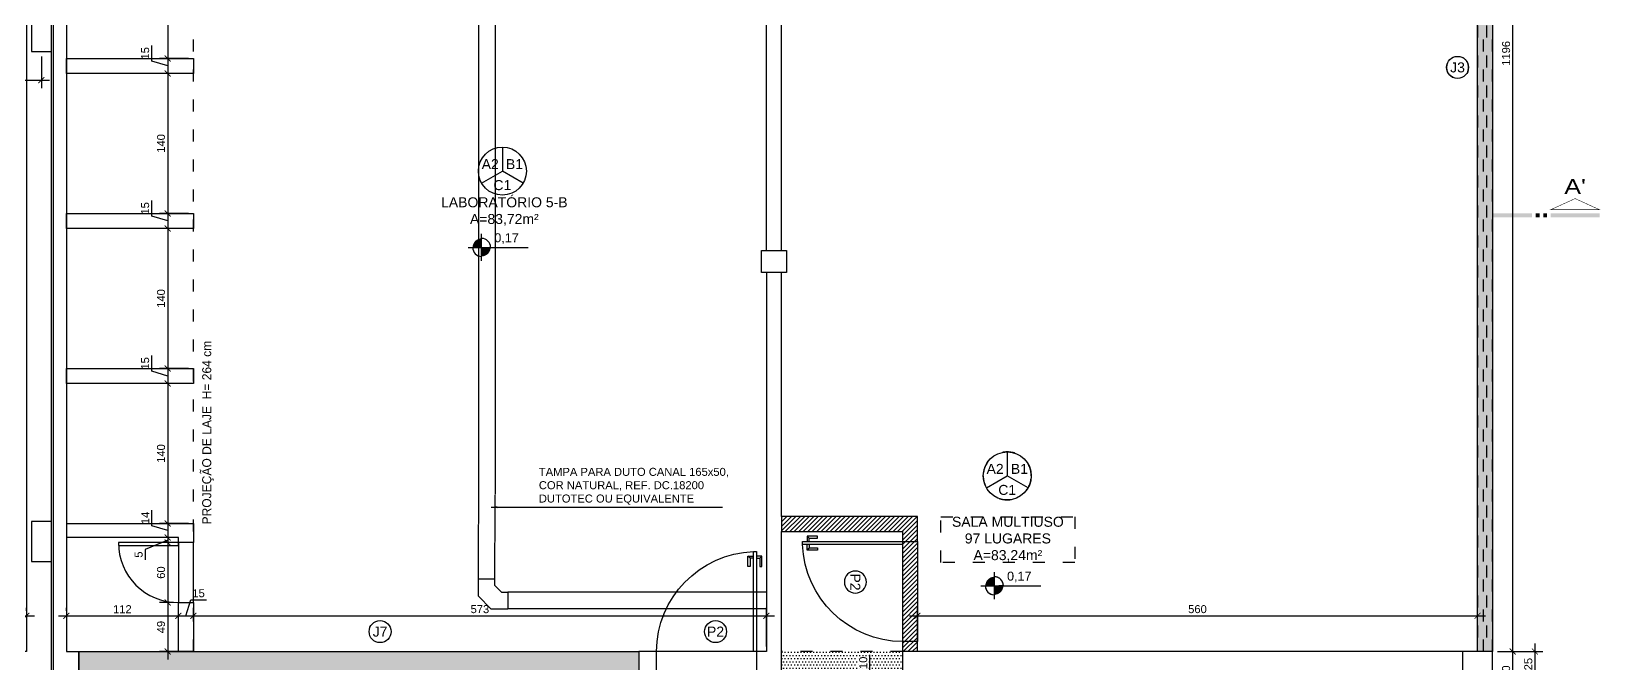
# Model space of a CAD drawing. Header units: millimetres. Extents: x 175 to 8625, y 306 to 3276.
# Drawn here: x 5127 to 6696, y 1464 to 2096 of the extents above; entities that cross this region are included whole.
import ezdxf
from ezdxf.enums import TextEntityAlignment as Align

# ---------------------------------------------------------------- set-up
doc = ezdxf.new("R2010")
doc.units = ezdxf.units.MM
doc.linetypes.add('ACAD_ISO03W100', pattern=[30, 12, -18])
doc.linetypes.add('Dashed', pattern=[0.75, 0.5, -0.25])
for name, color, linetype in [('construir', 10, 'Continuous'), ('COTA', 8, 'Continuous'), ('demolir', 40, 'ACAD_ISO03W100'), ('Esquadrias', 4, 'Continuous'), ('Estrutura', 49, 'Continuous'), ('LEGENDA', 7, 'Continuous'), ('PAREDE', 5, 'Continuous'), ('Projeções', 6, 'ACAD_ISO03W100'), ('SOLEIRA', 8, 'Continuous'), ('Texto', 7, 'Continuous'), ('VISTA 01', 8, 'Continuous')]:
    doc.layers.add(name, color=color, linetype=linetype)
doc.styles.add('ARIAL', font='Arial.ttf')
doc.dimstyles.new('COTA 50', dxfattribs={"dimscale": 0.5, "dimtxt": 16, "dimasz": 12, "dimexe": 16, "dimexo": 10, "dimgap": 5, "dimtad": 1, "dimrnd": 0.5, "dimtxsty": 'ARIAL', "dimblk": 'ARCHTICK', "dimcen": 2.5, "dimdle": 16, "dimclrd": 8, "dimclre": 8, "dimclrt": 7, "dimadec": 0, "dimazin": 0, "dimtfac": 1, "dimtmove": 1, "dimatfit": 3, "dimfxl": 1, "dimarcsym": 0})
pattern_1 = [(0, (-3820.442, -9443.8905), (1.5875, 3.175), [0, -3.175])]

# ---------------------------------------------------------------- blocks, each defined once
blk = doc.blocks.new('P100')
for p, q in [((100, 0), (0, 0)), ((0, 0), (0, -3)), ((100, -3), (100, 0)), ((0, -3), (100, -3)), ((95.4, 0), (93.4, 0))]:
    blk.add_line(p, q)
at = {"color": 8}
for p, q in [((85, 3.4), (85, 5.5)), ((85, 5.5), (95.4, 5.5)), ((93.4, 3.4), (85, 3.4)), ((93.4, 3.4), (95.4, 5.5)), ((93.4, 0), (93.4, 3.4)), ((95.4, 5.5), (95.4, 0)), ((93.4, -6.4), (85, -6.4)), ((85, -6.4), (85, -8.5)), ((85, -8.5), (95.4, -8.5)), ((93.4, -3), (93.4, -6.4)), ((93.4, -6.4), (95.4, -8.5)), ((95.4, -8.5), (95.4, -3))]:
    blk.add_line(p, q, dxfattribs=at)
blk.add_arc((-0.7, 0.7), 100.7, 270.3729, 357.8825, dxfattribs=at)
blk = doc.blocks.new('IND.ESQ.')
at = {"layer": 'Texto'}
blk.add_circle((0, 0), 5.5, dxfattribs=at)
at = {"layer": 'Texto', "style": 'ARIAL'}
blk.add_attdef('PP', text='', height=5, dxfattribs=at).set_placement((0, 0), align=Align.MIDDLE_CENTER)
blk = doc.blocks.new('A$C216C62CF')
at = {"color": 0, "const_width": 0.5}
blk.add_lwpolyline([(-116.3, 5.6), (-67.5, 5.6), (-91.9, 16.7)], close=True, dxfattribs=at)
at = {"color": 0, "linetype": 'ByBlock'}
for points in [[(-116.3, -1.9), (-116.3, 1.9), (-67.5, -1.9), (-67.5, 1.9)], [(-63.8, -1.9), (-63.8, 1.9), (-60, -1.9), (-60, 1.9)], [(-56.3, -1.9), (-56.3, 1.9), (-52.5, -1.9), (-52.5, 1.9)], [(-48.8, -1.9), (-48.8, 1.9), (0, -1.9), (0, 1.9)]]:
    blk.add_solid(points, dxfattribs=at)
at = {"color": 0, "style": 'ARIAL', "width": 1.2}
blk.add_attdef('A', text='', height=15, dxfattribs=at).set_placement((-91.9, 16.7), align=Align.BOTTOM_CENTER)
blk = doc.blocks.new('_ArchTick')
at = {"layer": 'Texto', "color": 0, "const_width": 0.15}
blk.add_lwpolyline([(-0.5, -0.5), (0.5, 0.5)], dxfattribs=at)
blk = doc.blocks.new('*D72')
at = {"layer": 'COTA', "color": 8, "lineweight": -2, "transparency": 16777216}
for p, q in [((6609.7, 1475.6), (6638.5, 1475.6)), ((6630.5, 1483.6), (6630.5, 1442.6)), ((6613.3, 1450.6), (6638.5, 1450.6))]:
    blk.add_line(p, q, dxfattribs=at)
at = {"layer": 'Defpoints', "color": 0, "lineweight": -3, "transparency": 16777216}
for p in [(6604.7, 1475.6), (6608.3, 1450.6), (6630.5, 1450.6)]:
    blk.add_point(p, dxfattribs=at)
at = {"layer": 'COTA', "color": 8, "lineweight": -2, "transparency": 16777216, "xscale": 6, "yscale": 6, "zscale": 6}
for p, rotation in [((6630.5, 1475.6), 90), ((6630.5, 1450.6), 270)]:
    blk.add_blockref('_ArchTick', p, dxfattribs=dict(at, rotation=rotation))
at = {"layer": 'COTA', "color": 7, "lineweight": -2, "transparency": 16777216, "insert": (6623.9, 1463.1), "char_height": 8, "attachment_point": 5, "rotation": 90, "style": 'ARIAL'}
blk.add_mtext('25', dxfattribs=at)
blk = doc.blocks.new('A$C1DFB60F3')
at = {"layer": 'Texto', "color": 0, "linetype": 'ByBlock'}
for p, q in [((0, -13.5), (0, 13.5)), ((-13.5, 0), (46.5, 0))]:
    blk.add_line(p, q, dxfattribs=at)
at = {"layer": 'Texto', "color": 0, "linetype": 'ByBlock', "const_width": 9}
for points in [[(-4.5, 0, -0.414214), (0, 4.5, -0.618034)], [(0, -4.5, 0.414214), (4.5, 0, 0.618034)]]:
    blk.add_lwpolyline(points, format="xyb", dxfattribs=at)
at = {"layer": 'Texto', "color": 0, "linetype": 'ByBlock'}
for start, end in [(0, 90), (180, 270)]:
    blk.add_arc((0, 0), 9, start, end, dxfattribs=at)
at = {"layer": 'Texto', "color": 0, "linetype": 'ByBlock', "style": 'ARIAL'}
blk.add_attdef('0,00', (12.7, 5.1), '', height=9, dxfattribs=at)
blk = doc.blocks.new('PIZZA')
at = {"layer": 'Texto'}
for points in [[(0, 12), (0, 0)], [(-10.39, -6), (0, 0)], [(10.39, -6), (0, 0)]]:
    blk.add_lwpolyline(points, dxfattribs=at)
blk.add_circle((0, 0), 12, dxfattribs=at)
at = {"layer": 'Texto', "style": 'ARIAL'}
for tag, p in [('A1', (-6.06, 3.5)), ('B1', (6.06, 3.5)), ('C1', (0, -7))]:
    blk.add_attdef(tag, text='', height=5, dxfattribs=at).set_placement(p, align=Align.MIDDLE_CENTER)
blk = doc.blocks.new('*D124')
at = {"layer": 'COTA', "color": 8, "lineweight": -2, "transparency": 16777216}
for p, q in [((5263.4, 2219.6), (5263.4, 2060.6)), ((5284.1, 2211.6), (5255.4, 2211.6)), ((5284.1, 2068.6), (5255.4, 2068.6))]:
    blk.add_line(p, q, dxfattribs=at)
at = {"layer": 'Defpoints', "color": 0, "lineweight": -3, "transparency": 16777216}
for p in [(5289.1, 2211.6), (5263.4, 2068.6), (5289.1, 2068.6)]:
    blk.add_point(p, dxfattribs=at)
at = {"layer": 'COTA', "color": 8, "lineweight": -2, "transparency": 16777216, "xscale": 6, "yscale": 6, "zscale": 6}
for p, rotation in [((5263.4, 2211.6), 90), ((5263.4, 2068.6), 270)]:
    blk.add_blockref('_ArchTick', p, dxfattribs=dict(at, rotation=rotation))
at = {"layer": 'COTA', "color": 7, "lineweight": -2, "transparency": 16777216, "insert": (5256.8, 2140.1), "char_height": 8, "attachment_point": 5, "rotation": 90, "style": 'ARIAL'}
blk.add_mtext('143', dxfattribs=at)
blk = doc.blocks.new('*D125')
at = {"layer": 'COTA', "color": 8, "lineweight": -2, "transparency": 16777216}
for p, q in [((5247.5, 2065.9), (5247.5, 2081.6)), ((5263.4, 2076.6), (5263.4, 2045.6)), ((5263.4, 2061.1), (5247.5, 2065.9)), ((5284.1, 2068.6), (5255.4, 2068.6)), ((5284.1, 2053.6), (5255.4, 2053.6))]:
    blk.add_line(p, q, dxfattribs=at)
at = {"layer": 'Defpoints', "color": 0, "lineweight": -3, "transparency": 16777216}
for p in [(5289.1, 2068.6), (5263.4, 2053.6), (5289.1, 2053.6)]:
    blk.add_point(p, dxfattribs=at)
at = {"layer": 'COTA', "color": 8, "lineweight": -2, "transparency": 16777216, "xscale": 6, "yscale": 6, "zscale": 6}
for p, rotation in [((5263.4, 2068.6), 90), ((5263.4, 2053.6), 270)]:
    blk.add_blockref('_ArchTick', p, dxfattribs=dict(at, rotation=rotation))
at = {"layer": 'COTA', "color": 7, "lineweight": -2, "transparency": 16777216, "insert": (5240.9, 2073.7), "char_height": 8, "attachment_point": 5, "rotation": 90, "style": 'ARIAL'}
blk.add_mtext('15', dxfattribs=at)
blk = doc.blocks.new('*D126')
at = {"layer": 'COTA', "color": 8, "lineweight": -2, "transparency": 16777216}
for p, q in [((5263.4, 2061.6), (5263.4, 1905.6)), ((5284.1, 2053.6), (5255.4, 2053.6)), ((5284.1, 1913.6), (5255.4, 1913.6))]:
    blk.add_line(p, q, dxfattribs=at)
at = {"layer": 'Defpoints', "color": 0, "lineweight": -3, "transparency": 16777216}
for p in [(5289.1, 2053.6), (5263.4, 1913.6), (5289.1, 1913.6)]:
    blk.add_point(p, dxfattribs=at)
at = {"layer": 'COTA', "color": 8, "lineweight": -2, "transparency": 16777216, "xscale": 6, "yscale": 6, "zscale": 6}
for p, rotation in [((5263.4, 2053.6), 90), ((5263.4, 1913.6), 270)]:
    blk.add_blockref('_ArchTick', p, dxfattribs=dict(at, rotation=rotation))
at = {"layer": 'COTA', "color": 7, "lineweight": -2, "transparency": 16777216, "insert": (5256.8, 1983.6), "char_height": 8, "attachment_point": 5, "rotation": 90, "style": 'ARIAL'}
blk.add_mtext('140', dxfattribs=at)
blk = doc.blocks.new('*D127')
at = {"layer": 'COTA', "color": 8, "lineweight": -2, "transparency": 16777216}
for p, q in [((5247.5, 1910.9), (5247.5, 1926.6)), ((5263.4, 1921.6), (5263.4, 1890.6)), ((5263.4, 1906.1), (5247.5, 1910.9)), ((5284.1, 1913.6), (5255.4, 1913.6)), ((5284.1, 1898.6), (5255.4, 1898.6))]:
    blk.add_line(p, q, dxfattribs=at)
at = {"layer": 'Defpoints', "color": 0, "lineweight": -3, "transparency": 16777216}
for p in [(5263.4, 1898.6), (5289.1, 1913.6), (5289.1, 1898.6)]:
    blk.add_point(p, dxfattribs=at)
at = {"layer": 'COTA', "color": 8, "lineweight": -2, "transparency": 16777216, "xscale": 6, "yscale": 6, "zscale": 6}
for p, rotation in [((5263.4, 1913.6), 90), ((5263.4, 1898.6), 270)]:
    blk.add_blockref('_ArchTick', p, dxfattribs=dict(at, rotation=rotation))
at = {"layer": 'COTA', "color": 7, "lineweight": -2, "transparency": 16777216, "insert": (5240.9, 1918.7), "char_height": 8, "attachment_point": 5, "rotation": 90, "style": 'ARIAL'}
blk.add_mtext('15', dxfattribs=at)
blk = doc.blocks.new('*D128')
at = {"layer": 'COTA', "color": 8, "lineweight": -2, "transparency": 16777216}
for p, q in [((5284.1, 1898.6), (5255.4, 1898.6)), ((5263.4, 1906.6), (5263.4, 1750.6)), ((5284.1, 1758.6), (5255.4, 1758.6))]:
    blk.add_line(p, q, dxfattribs=at)
at = {"layer": 'Defpoints', "color": 0, "lineweight": -3, "transparency": 16777216}
for p in [(5289.1, 1898.6), (5263.4, 1758.6), (5289.1, 1758.6)]:
    blk.add_point(p, dxfattribs=at)
at = {"layer": 'COTA', "color": 8, "lineweight": -2, "transparency": 16777216, "xscale": 6, "yscale": 6, "zscale": 6}
for p, rotation in [((5263.4, 1898.6), 90), ((5263.4, 1758.6), 270)]:
    blk.add_blockref('_ArchTick', p, dxfattribs=dict(at, rotation=rotation))
at = {"layer": 'COTA', "color": 7, "lineweight": -2, "transparency": 16777216, "insert": (5256.8, 1828.6), "char_height": 8, "attachment_point": 5, "rotation": 90, "style": 'ARIAL'}
blk.add_mtext('140', dxfattribs=at)
blk = doc.blocks.new('*D129')
at = {"layer": 'COTA', "color": 8, "lineweight": -2, "transparency": 16777216}
for p, q in [((5247.5, 1755.9), (5247.5, 1771.6)), ((5284.1, 1758.6), (5255.4, 1758.6)), ((5263.4, 1766.6), (5263.4, 1735.6)), ((5263.4, 1751.1), (5247.5, 1755.9)), ((5284.1, 1743.6), (5255.4, 1743.6))]:
    blk.add_line(p, q, dxfattribs=at)
at = {"layer": 'Defpoints', "color": 0, "lineweight": -3, "transparency": 16777216}
for p in [(5289.1, 1758.6), (5263.4, 1743.6), (5289.1, 1743.6)]:
    blk.add_point(p, dxfattribs=at)
at = {"layer": 'COTA', "color": 8, "lineweight": -2, "transparency": 16777216, "xscale": 6, "yscale": 6, "zscale": 6}
for p, rotation in [((5263.4, 1758.6), 90), ((5263.4, 1743.6), 270)]:
    blk.add_blockref('_ArchTick', p, dxfattribs=dict(at, rotation=rotation))
at = {"layer": 'COTA', "color": 7, "lineweight": -2, "transparency": 16777216, "insert": (5240.9, 1763.7), "char_height": 8, "attachment_point": 5, "rotation": 90, "style": 'ARIAL'}
blk.add_mtext('15', dxfattribs=at)
blk = doc.blocks.new('*D130')
at = {"layer": 'COTA', "color": 8, "lineweight": -2, "transparency": 16777216}
for p, q in [((5284.1, 1743.6), (5255.4, 1743.6)), ((5263.4, 1751.6), (5263.4, 1595.6)), ((5284.1, 1603.6), (5255.4, 1603.6))]:
    blk.add_line(p, q, dxfattribs=at)
at = {"layer": 'Defpoints', "color": 0, "lineweight": -3, "transparency": 16777216}
for p in [(5289.1, 1743.6), (5263.4, 1603.6), (5289.1, 1603.6)]:
    blk.add_point(p, dxfattribs=at)
at = {"layer": 'COTA', "color": 8, "lineweight": -2, "transparency": 16777216, "xscale": 6, "yscale": 6, "zscale": 6}
for p, rotation in [((5263.4, 1743.6), 90), ((5263.4, 1603.6), 270)]:
    blk.add_blockref('_ArchTick', p, dxfattribs=dict(at, rotation=rotation))
at = {"layer": 'COTA', "color": 7, "lineweight": -2, "transparency": 16777216, "insert": (5256.8, 1673.6), "char_height": 8, "attachment_point": 5, "rotation": 90, "style": 'ARIAL'}
blk.add_mtext('140', dxfattribs=at)
blk = doc.blocks.new('*D131')
at = {"layer": 'COTA', "color": 8, "lineweight": -2, "transparency": 16777216}
for p, q in [((5247.6, 1601.3), (5247.6, 1617)), ((5263.4, 1596.6), (5247.6, 1601.3)), ((5284.1, 1603.6), (5255.4, 1603.6)), ((5263.4, 1611.6), (5263.4, 1581.6)), ((5269.1, 1589.6), (5255.4, 1589.6))]:
    blk.add_line(p, q, dxfattribs=at)
at = {"layer": 'Defpoints', "color": 0, "lineweight": -3, "transparency": 16777216}
for p in [(5289.1, 1603.6), (5263.4, 1589.6), (5274.1, 1589.6)]:
    blk.add_point(p, dxfattribs=at)
at = {"layer": 'COTA', "color": 8, "lineweight": -2, "transparency": 16777216, "xscale": 6, "yscale": 6, "zscale": 6}
for p, rotation in [((5263.4, 1603.6), 90), ((5263.4, 1589.6), 270)]:
    blk.add_blockref('_ArchTick', p, dxfattribs=dict(at, rotation=rotation))
at = {"layer": 'COTA', "color": 7, "lineweight": -2, "transparency": 16777216, "insert": (5241.1, 1609.2), "char_height": 8, "attachment_point": 5, "rotation": 90, "style": 'ARIAL'}
blk.add_mtext('14', dxfattribs=at)
blk = doc.blocks.new('*D132')
at = {"layer": 'COTA', "color": 8, "lineweight": -2, "transparency": 16777216}
for p, q in [((5263.4, 1592.6), (5263.4, 1516.6)), ((5269.1, 1584.6), (5255.4, 1584.6)), ((5269.1, 1524.6), (5255.4, 1524.6))]:
    blk.add_line(p, q, dxfattribs=at)
at = {"layer": 'Defpoints', "color": 0, "lineweight": -3, "transparency": 16777216}
for p in [(5274.1, 1584.6), (5263.4, 1524.6), (5274.1, 1524.6)]:
    blk.add_point(p, dxfattribs=at)
at = {"layer": 'COTA', "color": 8, "lineweight": -2, "transparency": 16777216, "xscale": 6, "yscale": 6, "zscale": 6}
for p, rotation in [((5263.4, 1584.6), 90), ((5263.4, 1524.6), 270)]:
    blk.add_blockref('_ArchTick', p, dxfattribs=dict(at, rotation=rotation))
at = {"layer": 'COTA', "color": 7, "lineweight": -2, "transparency": 16777216, "insert": (5256.8, 1554.6), "char_height": 8, "attachment_point": 5, "rotation": 90, "style": 'ARIAL'}
blk.add_mtext('60', dxfattribs=at)
blk = doc.blocks.new('*D133')
at = {"layer": 'COTA', "color": 8, "lineweight": -2, "transparency": 16777216}
for p, q in [((5269.1, 1524.6), (5255.4, 1524.6)), ((5263.4, 1532.6), (5263.4, 1467.6)), ((5284.1, 1475.6), (5255.4, 1475.6))]:
    blk.add_line(p, q, dxfattribs=at)
at = {"layer": 'Defpoints', "color": 0, "lineweight": -3, "transparency": 16777216}
for p in [(5274.1, 1524.6), (5263.4, 1475.6), (5289.1, 1475.6)]:
    blk.add_point(p, dxfattribs=at)
at = {"layer": 'COTA', "color": 8, "lineweight": -2, "transparency": 16777216, "xscale": 6, "yscale": 6, "zscale": 6}
for p, rotation in [((5263.4, 1524.6), 90), ((5263.4, 1475.6), 270)]:
    blk.add_blockref('_ArchTick', p, dxfattribs=dict(at, rotation=rotation))
at = {"layer": 'COTA', "color": 7, "lineweight": -2, "transparency": 16777216, "insert": (5256.8, 1500.1), "char_height": 8, "attachment_point": 5, "rotation": 90, "style": 'ARIAL'}
blk.add_mtext('49', dxfattribs=at)
blk = doc.blocks.new('*D134')
at = {"layer": 'COTA', "color": 8, "lineweight": -2, "transparency": 16777216}
for p, q in [((5263.4, 1587.1), (5241, 1577.7)), ((5269.1, 1589.6), (5255.4, 1589.6)), ((5263.4, 1597.6), (5263.4, 1576.6)), ((5241, 1577.7), (5241, 1567.4)), ((5264.1, 1584.6), (5255.4, 1584.6))]:
    blk.add_line(p, q, dxfattribs=at)
at = {"layer": 'Defpoints', "color": 0, "lineweight": -3, "transparency": 16777216}
for p in [(5274.1, 1589.6), (5263.4, 1584.6), (5269.1, 1584.6)]:
    blk.add_point(p, dxfattribs=at)
at = {"layer": 'COTA', "color": 8, "lineweight": -2, "transparency": 16777216, "xscale": 6, "yscale": 6, "zscale": 6}
for p, rotation in [((5263.4, 1589.6), 90), ((5263.4, 1584.6), 270)]:
    blk.add_blockref('_ArchTick', p, dxfattribs=dict(at, rotation=rotation))
at = {"layer": 'COTA', "color": 7, "lineweight": -2, "transparency": 16777216, "insert": (5234.4, 1572.6), "char_height": 8, "attachment_point": 5, "rotation": 90, "style": 'ARIAL'}
blk.add_mtext('5', dxfattribs=at)
blk = doc.blocks.new('*D170')
at = {"layer": 'COTA', "color": 8, "lineweight": -2, "transparency": 16777216}
for p, q in [((4774.1, 1511.4), (5130.1, 1511.4)), ((4782.1, 1516.4), (4782.1, 1519.4)), ((5122.1, 1516.4), (5122.1, 1519.4))]:
    blk.add_line(p, q, dxfattribs=at)
at = {"layer": 'Defpoints', "color": 0, "lineweight": -3, "transparency": 16777216}
for p in [(4782.1, 1511.4), (5122.1, 1511.4), (5122.1, 1511.4)]:
    blk.add_point(p, dxfattribs=at)
at = {"layer": 'COTA', "color": 8, "lineweight": -2, "transparency": 16777216, "xscale": 6, "yscale": 6, "zscale": 6, "rotation": 180}
blk.add_blockref('_ArchTick', (4782.1, 1511.4), dxfattribs=at)
at = {"layer": 'COTA', "color": 8, "lineweight": -2, "transparency": 16777216, "xscale": 6, "yscale": 6, "zscale": 6}
blk.add_blockref('_ArchTick', (5122.1, 1511.4), dxfattribs=at)
at = {"layer": 'COTA', "color": 7, "lineweight": -2, "transparency": 16777216, "insert": (4952.1, 1518), "char_height": 8, "attachment_point": 5, "style": 'ARIAL'}
blk.add_mtext('340', dxfattribs=at)
blk = doc.blocks.new('*D171')
at = {"layer": 'COTA', "color": 8, "lineweight": -2, "transparency": 16777216}
for p, q in [((5154.1, 1511.4), (5282.1, 1511.4)), ((5162.1, 1516.4), (5162.1, 1519.4)), ((5274.1, 1516.4), (5274.1, 1519.4))]:
    blk.add_line(p, q, dxfattribs=at)
at = {"layer": 'Defpoints', "color": 0, "lineweight": -3, "transparency": 16777216}
for p in [(5162.1, 1511.4), (5274.1, 1511.4), (5274.1, 1511.4)]:
    blk.add_point(p, dxfattribs=at)
at = {"layer": 'COTA', "color": 8, "lineweight": -2, "transparency": 16777216, "xscale": 6, "yscale": 6, "zscale": 6, "rotation": 180}
blk.add_blockref('_ArchTick', (5162.1, 1511.4), dxfattribs=at)
at = {"layer": 'COTA', "color": 8, "lineweight": -2, "transparency": 16777216, "xscale": 6, "yscale": 6, "zscale": 6}
blk.add_blockref('_ArchTick', (5274.1, 1511.4), dxfattribs=at)
at = {"layer": 'COTA', "color": 7, "lineweight": -2, "transparency": 16777216, "insert": (5218.1, 1518), "char_height": 8, "attachment_point": 5, "style": 'ARIAL'}
blk.add_mtext('112', dxfattribs=at)
blk = doc.blocks.new('*D172')
at = {"layer": 'COTA', "color": 8, "lineweight": -2, "transparency": 16777216}
for p, q in [((5281.6, 1511.4), (5286.4, 1527.3)), ((5286.4, 1527.3), (5302.2, 1527.3)), ((5266.1, 1511.4), (5297.1, 1511.4)), ((5274.1, 1516.4), (5274.1, 1519.4)), ((5289.1, 1516.4), (5289.1, 1519.4))]:
    blk.add_line(p, q, dxfattribs=at)
at = {"layer": 'Defpoints', "color": 0, "lineweight": -3, "transparency": 16777216}
for p in [(5274.1, 1511.4), (5289.1, 1511.4), (5289.1, 1511.4)]:
    blk.add_point(p, dxfattribs=at)
at = {"layer": 'COTA', "color": 8, "lineweight": -2, "transparency": 16777216, "xscale": 6, "yscale": 6, "zscale": 6, "rotation": 180}
blk.add_blockref('_ArchTick', (5274.1, 1511.4), dxfattribs=at)
at = {"layer": 'COTA', "color": 8, "lineweight": -2, "transparency": 16777216, "xscale": 6, "yscale": 6, "zscale": 6}
blk.add_blockref('_ArchTick', (5289.1, 1511.4), dxfattribs=at)
at = {"layer": 'COTA', "color": 7, "lineweight": -2, "transparency": 16777216, "insert": (5294.3, 1533.9), "char_height": 8, "attachment_point": 5, "style": 'ARIAL'}
blk.add_mtext('15', dxfattribs=at)
blk = doc.blocks.new('*D173')
at = {"layer": 'COTA', "color": 8, "lineweight": -2, "transparency": 16777216}
for p, q in [((5281.1, 1511.4), (5870.1, 1511.4)), ((5289.1, 1516.4), (5289.1, 1519.4)), ((5862.1, 1480.6), (5862.1, 1519.4))]:
    blk.add_line(p, q, dxfattribs=at)
at = {"layer": 'Defpoints', "color": 0, "lineweight": -3, "transparency": 16777216}
for p in [(5289.1, 1511.4), (5862.1, 1511.4), (5862.1, 1475.6)]:
    blk.add_point(p, dxfattribs=at)
at = {"layer": 'COTA', "color": 8, "lineweight": -2, "transparency": 16777216, "xscale": 6, "yscale": 6, "zscale": 6, "rotation": 180}
blk.add_blockref('_ArchTick', (5289.1, 1511.4), dxfattribs=at)
at = {"layer": 'COTA', "color": 8, "lineweight": -2, "transparency": 16777216, "xscale": 6, "yscale": 6, "zscale": 6}
blk.add_blockref('_ArchTick', (5862.1, 1511.4), dxfattribs=at)
at = {"layer": 'COTA', "color": 7, "lineweight": -2, "transparency": 16777216, "insert": (5575.6, 1518), "char_height": 8, "attachment_point": 5, "style": 'ARIAL'}
blk.add_mtext('573', dxfattribs=at)
blk = doc.blocks.new('*D174')
at = {"layer": 'COTA', "color": 8, "lineweight": -2, "transparency": 16777216}
for p, q in [((6005.1, 1511.4), (6581.1, 1511.4)), ((6013.1, 1480.6), (6013.1, 1519.4)), ((6573.1, 1480.6), (6573.1, 1519.4))]:
    blk.add_line(p, q, dxfattribs=at)
at = {"layer": 'Defpoints', "color": 0, "lineweight": -3, "transparency": 16777216}
for p in [(6573.1, 1511.4), (6013.1, 1475.6), (6573.1, 1475.6)]:
    blk.add_point(p, dxfattribs=at)
at = {"layer": 'COTA', "color": 8, "lineweight": -2, "transparency": 16777216, "xscale": 6, "yscale": 6, "zscale": 6, "rotation": 180}
blk.add_blockref('_ArchTick', (6013.1, 1511.4), dxfattribs=at)
at = {"layer": 'COTA', "color": 8, "lineweight": -2, "transparency": 16777216, "xscale": 6, "yscale": 6, "zscale": 6}
blk.add_blockref('_ArchTick', (6573.1, 1511.4), dxfattribs=at)
at = {"layer": 'COTA', "color": 7, "lineweight": -2, "transparency": 16777216, "insert": (6293.1, 1518), "char_height": 8, "attachment_point": 5, "style": 'ARIAL'}
blk.add_mtext('560', dxfattribs=at)
blk = doc.blocks.new('*D221')
at = {"layer": 'COTA', "color": 8, "lineweight": -2, "transparency": 16777216}
for p, q in [((5965.4, 1450.6), (5965.4, 1472.3)), ((5993.1, 1450.6), (5957.4, 1450.6)), ((5965.4, 1432.6), (5965.4, 1458.6)), ((5982.1, 1440.6), (5957.4, 1440.6))]:
    blk.add_line(p, q, dxfattribs=at)
at = {"layer": 'Defpoints', "color": 0, "lineweight": -3, "transparency": 16777216}
for p in [(5965.4, 1450.6), (5998.1, 1450.6), (5987.1, 1440.6)]:
    blk.add_point(p, dxfattribs=at)
at = {"layer": 'COTA', "color": 8, "lineweight": -2, "transparency": 16777216, "xscale": 6, "yscale": 6, "zscale": 6}
for p, rotation in [((5965.4, 1450.6), 90), ((5965.4, 1440.6), 270)]:
    blk.add_blockref('_ArchTick', p, dxfattribs=dict(at, rotation=rotation))
at = {"layer": 'COTA', "color": 7, "lineweight": -2, "transparency": 16777216, "insert": (5958.9, 1464.4), "char_height": 8, "attachment_point": 5, "rotation": 90, "style": 'ARIAL'}
blk.add_mtext('10', dxfattribs=at)
blk = doc.blocks.new('*D246')
at = {"layer": 'COTA', "color": 8, "lineweight": -2, "transparency": 16777216}
for p, q in [((6593.1, 1475.6), (6616.3, 1475.6)), ((6608.3, 1427.6), (6608.3, 1483.6)), ((6593.1, 1435.6), (6616.3, 1435.6))]:
    blk.add_line(p, q, dxfattribs=at)
at = {"layer": 'Defpoints', "color": 0, "lineweight": -3, "transparency": 16777216}
for p in [(6588.1, 1475.6), (6608.3, 1475.6), (6588.1, 1435.6)]:
    blk.add_point(p, dxfattribs=at)
at = {"layer": 'COTA', "color": 8, "lineweight": -2, "transparency": 16777216, "xscale": 6, "yscale": 6, "zscale": 6}
for p, rotation in [((6608.3, 1475.6), 90), ((6608.3, 1435.6), 270)]:
    blk.add_blockref('_ArchTick', p, dxfattribs=dict(at, rotation=rotation))
at = {"layer": 'COTA', "color": 7, "lineweight": -2, "transparency": 16777216, "insert": (6601.7, 1455.6), "char_height": 8, "attachment_point": 5, "rotation": 90, "style": 'ARIAL'}
blk.add_mtext('40', dxfattribs=at)
blk = doc.blocks.new('*D247')
at = {"layer": 'COTA', "color": 8, "lineweight": -2, "transparency": 16777216}
for p, q in [((6593.1, 2671.6), (6616.3, 2671.6)), ((6608.3, 1467.6), (6608.3, 2679.6)), ((6593.1, 1475.6), (6616.3, 1475.6))]:
    blk.add_line(p, q, dxfattribs=at)
at = {"layer": 'Defpoints', "color": 0, "lineweight": -3, "transparency": 16777216}
for p in [(6588.1, 2671.6), (6608.3, 2671.6), (6588.1, 1475.6)]:
    blk.add_point(p, dxfattribs=at)
at = {"layer": 'COTA', "color": 8, "lineweight": -2, "transparency": 16777216, "xscale": 6, "yscale": 6, "zscale": 6}
for p, rotation in [((6608.3, 2671.6), 90), ((6608.3, 1475.6), 270)]:
    blk.add_blockref('_ArchTick', p, dxfattribs=dict(at, rotation=rotation))
at = {"layer": 'COTA', "color": 7, "lineweight": -2, "transparency": 16777216, "insert": (6601.7, 2073.6), "char_height": 8, "attachment_point": 5, "rotation": 90, "style": 'ARIAL'}
blk.add_mtext('1196', dxfattribs=at)
blk = doc.blocks.new('*D275')
at = {"layer": 'COTA', "color": 8, "lineweight": -2, "transparency": 16777216}
for p, q in [((4614.6, 2070.6), (4614.6, 2038.8)), ((5137.1, 2070.6), (5137.1, 2038.8)), ((4606.6, 2046.8), (5145.1, 2046.8))]:
    blk.add_line(p, q, dxfattribs=at)
at = {"layer": 'Defpoints', "color": 0, "lineweight": -3, "transparency": 16777216}
for p in [(4614.6, 2075.6), (5137.1, 2075.6), (5137.1, 2046.8)]:
    blk.add_point(p, dxfattribs=at)
at = {"layer": 'COTA', "color": 8, "lineweight": -2, "transparency": 16777216, "xscale": 6, "yscale": 6, "zscale": 6, "rotation": 180}
blk.add_blockref('_ArchTick', (4614.6, 2046.8), dxfattribs=at)
at = {"layer": 'COTA', "color": 8, "lineweight": -2, "transparency": 16777216, "xscale": 6, "yscale": 6, "zscale": 6}
blk.add_blockref('_ArchTick', (5137.1, 2046.8), dxfattribs=at)
at = {"layer": 'COTA', "color": 7, "lineweight": -2, "transparency": 16777216, "insert": (4875.9, 2054.1), "char_height": 8, "attachment_point": 5, "style": 'ARIAL'}
blk.add_mtext('522,5', dxfattribs=at)

msp = doc.modelspace()

# ---------------------------------------------------------------- hatches: boundary and pattern name
at = {"layer": 'construir'}
h = msp.add_hatch(dxfattribs=at)
h.set_pattern_fill('ANSI31', color=256, style=0)
h.set_pattern_definition([(45, (-3820.442, -9443.8905), (-2.245064, 2.245064), [])])
h.paths.add_polyline_path([(5887.133, 1610.603), (5877.133, 1610.603), (5877.133, 1595.603), (5887.133, 1595.603)])
h.paths.add_polyline_path([(5987.133, 1610.603), (5887.133, 1610.603), (5887.133, 1595.603), (5890.133, 1595.603), (5987.133, 1595.603)])
h.paths.add_polyline_path([(6013.133, 1610.603), (5987.133, 1610.603), (5987.133, 1595.603), (5998.133, 1595.603), (5998.133, 1475.603), (6013.133, 1475.603)])
at = {"layer": 'demolir'}
h = msp.add_hatch(dxfattribs=at)
h.set_pattern_fill('DOTS', color=256, scale=2, style=0)
h.set_pattern_definition([(0, (6573.1333, -4517.4396), (1.5875, 3.175), [0, -3.175])])
h.paths.add_polyline_path([(6588.133, 1475.603), (6573.133, 1475.603), (6573.133, 2671.603), (6588.133, 2671.603)])
at = {"layer": 'demolir', "linetype": 'ACAD_ISO03W100'}
h = msp.add_hatch(dxfattribs=at)
h.set_pattern_fill('DOTS', color=256, scale=2, style=0)
h.set_pattern_definition(pattern_1)
h.paths.add_polyline_path([(5734.633, 1450.603), (5174.633, 1450.603), (5174.633, 1475.603), (5734.633, 1475.603)])
h = msp.add_hatch(dxfattribs=at)
h.set_pattern_fill('DOTS', color=256, scale=2, style=0)
h.set_pattern_definition(pattern_1)
h.paths.add_polyline_path([(5998.133, 1475.603), (5877.133, 1475.603), (5877.133, 1450.603), (5998.133, 1450.603)])

# ---------------------------------------------------------------- linework, layer by layer
at = {"layer": 'construir'}
for points in [[(5877.133, 1610.603), (5877.133, 1595.603)], [(6013.133, 1475.603), (5998.133, 1475.603)]]:
    msp.add_lwpolyline(points, dxfattribs=at)
at = {"layer": 'demolir'}
for points in [[(6573.133, 2671.603), (6573.133, 1475.603)], [(6588.133, 1475.603), (6588.133, 2671.603)], [(5174.633, 1475.603), (5734.633, 1475.603)], [(5998.133, 1475.603), (5877.133, 1475.603)]]:
    msp.add_lwpolyline(points, dxfattribs=at)
for points in [[(6564.133, 2059.612, -1), (6542.133, 2059.612, -1)], [(6564.133, 2059.612, -1), (6542.133, 2059.612, -1)], [(6564.133, 2059.612, -1), (6542.133, 2059.612, -1)], [(6126.867, 1651.247, -1), (6078.867, 1651.247, -1)], [(6126.867, 1651.247, -1), (6078.867, 1651.247, -1)], [(6126.867, 1651.247, -1), (6078.867, 1651.247, -1)], [(6089.99, 1550.434, -0.41421356), (6098.99, 1541.434), (6094.49, 1541.434, -0.41421356), (6089.99, 1536.934), (6089.99, 1532.434, -0.41421356), (6080.99, 1541.434), (6085.49, 1541.434, -0.41421356), (6089.99, 1545.934)], [(6089.99, 1550.434, -0.41421356), (6098.99, 1541.434), (6094.49, 1541.434, -0.41421356), (6089.99, 1536.934), (6089.99, 1532.434, -0.41421356), (6080.99, 1541.434), (6085.49, 1541.434, -0.41421356), (6089.99, 1545.934)], [(6089.99, 1550.434, -0.41421356), (6098.99, 1541.434), (6094.49, 1541.434, -0.41421356), (6089.99, 1536.934), (6089.99, 1532.434, -0.41421356), (6080.99, 1541.434), (6085.49, 1541.434, -0.41421356), (6089.99, 1545.934)]]:
    msp.add_lwpolyline(points, format="xyb", close=True, dxfattribs=at)
msp.add_lwpolyline([(6170.546, 1610.386), (6170.546, 1564.686), (6036.48, 1564.686), (6036.48, 1610.386)], close=True, dxfattribs=at)
msp.add_lwpolyline([(6170.546, 1610.386), (6170.546, 1564.686), (6036.48, 1564.686), (6036.48, 1610.386)], close=True, dxfattribs=at)
msp.add_lwpolyline([(6170.546, 1610.386), (6170.546, 1564.686), (6036.48, 1564.686), (6036.48, 1610.386)], close=True, dxfattribs=at)
at = {"layer": 'Esquadrias', "color": 8}
msp.add_lwpolyline([(6573.133, 1475.603), (6573.133, 2671.603), (6588.133, 2671.603), (6588.133, 1475.603)], close=True, dxfattribs=at)
at = {"layer": 'Esquadrias', "linetype": 'ACAD_ISO03W100'}
msp.add_lwpolyline([(6579.133, 1475.603), (6579.133, 2671.603), (6582.133, 2671.603), (6582.133, 1475.603)], close=True, dxfattribs=at)
at = {"layer": 'Esquadrias'}
for points in [[(5274.133, 1581.603), (5274.133, 1584.603), (5214.133, 1584.603), (5214.133, 1581.603)], [(5734.633, 1450.603), (5174.633, 1450.603), (5174.633, 1475.603), (5734.633, 1475.603)]]:
    msp.add_lwpolyline(points, close=True, dxfattribs=at)
at = {"layer": 'Esquadrias', "color": 8}
msp.add_arc((5274.133, 1584.603), 60, 180, 270, dxfattribs=at)
at = {"layer": 'Estrutura', "linetype": 'Continuous'}
for points in [[(5127.133, 2075.603), (5147.133, 2075.603), (5147.133, 2115.603), (5127.133, 2115.603), (5127.133, 2075.603)], [(5127.133, 1565.603), (5147.133, 1565.603), (5147.133, 1605.603), (5127.133, 1605.603), (5127.133, 1565.603)]]:
    msp.add_lwpolyline(points, dxfattribs=at)
for points in [[(5857.133, 1876.603), (5882.133, 1876.603), (5882.133, 1854.603), (5857.133, 1854.603)], [(6558.133, 1435.603), (6588.133, 1435.603), (6588.133, 1475.603), (6558.133, 1475.603)]]:
    msp.add_lwpolyline(points, close=True, dxfattribs=at)
at = {"layer": 'PAREDE', "linetype": 'Continuous'}
for points in [[(5147.133, 2700.603), (4972.133, 2700.603), (4972.133, 2675.603), (5122.133, 2675.603), (5122.133, 1475.603), (4782.133, 1475.603), (4782.133, 1450.603), (5147.133, 1450.603)], [(5174.633, 1450.603), (5149.133, 1450.603), (5149.133, 2700.603), (5162.133, 2700.603), (5162.133, 2671.603), (5162.133, 2671.603), (5162.133, 1475.603), (5174.633, 1475.603)], [(5162.133, 2068.603), (5289.133, 2068.603), (5289.133, 2053.603), (5162.133, 2053.603)], [(5162.133, 1913.603), (5289.133, 1913.603), (5289.133, 1898.603), (5162.133, 1898.603)], [(5162.133, 1758.603), (5289.133, 1758.603), (5289.133, 1743.603), (5162.133, 1743.603)], [(5274.133, 1524.603), (5289.133, 1524.603), (5289.133, 1475.603), (5274.133, 1475.603)], [(5752.133, 1475.603), (5734.633, 1475.603), (5734.633, 1450.603), (5752.133, 1450.603)]]:
    msp.add_lwpolyline(points, close=True, dxfattribs=at)
for points in [[(5862.133, 1876.603), (5862.133, 2269.603)], [(5877.133, 1876.603), (5877.133, 2269.603)], [(5162.133, 1603.603), (5289.133, 1603.603), (5289.133, 1584.603), (5274.133, 1584.603), (5274.133, 1589.603), (5162.133, 1589.603)]]:
    msp.add_lwpolyline(points, dxfattribs=at)
at = {"layer": 'PAREDE'}
for points in [[(5862.133, 1854.603), (5862.133, 1475.603), (5852.133, 1475.603), (5852.133, 1450.603), (5877.133, 1450.603), (5877.133, 1595.603), (5998.133, 1595.603), (5998.133, 1585.603), (6013.133, 1585.603), (6013.133, 1610.603), (5877.133, 1610.603), (5877.133, 1854.603)], [(6558.133, 1475.603), (6013.133, 1475.603), (6013.133, 1485.603), (5998.133, 1485.603), (5998.133, 1475.603), (5998.133, 1440.603), (6013.133, 1440.603), (6013.133, 1450.603), (6558.133, 1450.603)]]:
    msp.add_lwpolyline(points, dxfattribs=at)
at = {"layer": 'Projeções', "color": 6, "linetype": 'ACAD_ISO03W100'}
msp.add_line((5289.133, 1475.603), (5289.133, 2671.603), dxfattribs=at)
at = {"layer": 'SOLEIRA', "linetype": 'ByBlock'}
for p, q in [((5274.133, 1584.603), (5274.133, 1524.603)), ((5289.133, 1524.603), (5289.133, 1584.603))]:
    msp.add_line(p, q, dxfattribs=at)
at = {"layer": 'SOLEIRA'}
for points in [[(5998.133, 1585.603), (5998.133, 1485.603)], [(6013.133, 1585.603), (6013.133, 1485.603)], [(5852.133, 1475.603), (5752.133, 1475.603)]]:
    msp.add_lwpolyline(points, dxfattribs=at)
at = {"layer": 'VISTA 01', "linetype": 'Dashed'}
for p, q in [((5574.633, 2055.203), (5574.633, 2196.878)), ((5591.133, 2055.203), (5590.983, 2205.203)), ((5574.633, 1905.203), (5574.633, 2055.203)), ((5591.133, 1905.203), (5591.133, 2055.203)), ((5574.633, 1738.7), (5574.633, 1905.203)), ((5591.133, 1738.7), (5591.133, 1905.203)), ((5574.633, 1648.325), (5574.633, 1738.7)), ((5591.083, 1640.023), (5591.133, 1738.7)), ((5574.033, 1548.139), (5574.633, 1648.325)), ((5590.433, 1548.139), (5591.083, 1640.023)), ((5862.133, 1534.854), (5603.633, 1534.916)), ((5862.133, 1518.35), (5603.633, 1518.511))]:
    msp.add_line(p, q, dxfattribs=at)
at = {"layer": 'VISTA 01'}
for p, q in [((5574.033, 1531.168), (5574.033, 1548.139)), ((5590.433, 1548.139), (5574.033, 1548.139)), ((5590.383, 1541.669), (5590.433, 1548.139)), ((5590.383, 1541.669), (5597.183, 1534.88)), ((5574.033, 1531.168), (5586.683, 1518.511)), ((5597.183, 1534.88), (5603.633, 1534.916)), ((5603.633, 1534.916), (5603.633, 1518.511)), ((5586.683, 1518.511), (5603.633, 1518.511))]:
    msp.add_line(p, q, dxfattribs=at)

# ---------------------------------------------------------------- block references
at = {"layer": 'Esquadrias', "xscale": -1}
msp.add_blockref('P100', (5998.133, 1585.603), dxfattribs=at)
at = {"layer": 'Esquadrias', "xscale": -1, "rotation": 270}
msp.add_blockref('P100', (5852.133, 1475.603), dxfattribs=at)
at = {"layer": 'LEGENDA', "xscale": 2, "yscale": 2, "zscale": 2}
for p, values in [((6553.133, 2059.612), {'PP': 'J3'}), ((5475.821, 1495.603), {'PP': 'J7'}), ((5811.208, 1495.603), {'PP': 'P2'})]:
    msp.add_blockref('IND.ESQ.', p, dxfattribs=at).add_auto_attribs(values)
at = {"layer": 'LEGENDA'}
ref = msp.add_blockref('A$C216C62CF', (6578.777, 1911.765), dxfattribs=dict(at, xscale=-1))
ref.add_attrib('A', "A'", dxfattribs={"layer": '0', "color": 0, "height": 15, "style": 'ARIAL', "width": 1.2}).set_placement((6670.652, 1928.459), align=Align.BOTTOM_CENTER)
for p in [(5577.326, 1879.697), (6089.99, 1541.434)]:
    msp.add_blockref('A$C1DFB60F3', p, dxfattribs=at).add_auto_attribs({'0,00': '0,17'})
ref = msp.add_blockref('IND.ESQ.', (5951.022, 1545.165), dxfattribs=dict(at, xscale=-2, yscale=2, zscale=2, rotation=90))
ref.add_attrib('PP', 'P2', dxfattribs={"layer": 'Texto', "height": 10, "rotation": 270, "style": 'ARIAL'}).set_placement((5950.981, 1545.165), align=Align.MIDDLE_CENTER)
at = {"layer": 'Texto', "xscale": 2, "yscale": 2, "zscale": 2}
for p in [(5598.041, 1955.925), (6102.867, 1651.247)]:
    msp.add_blockref('PIZZA', p, dxfattribs=at).add_auto_attribs({'C1': 'C1', 'B1': 'B1', 'A1': 'A2'})

# ---------------------------------------------------------------- texts
at = {"layer": 'COTA', "color": 7, "insert": (5634.543, 1622.421), "char_height": 8, "width": 190.36949, "attachment_point": 7, "style": 'ARIAL'}
msp.add_mtext('TAMPA PARA DUTO CANAL 165x50, COR NATURAL, REF. DC.18200 DUTOTEC OU EQUIVALENTE', dxfattribs=at)
at = {"layer": 'Texto'}
msp.add_text('PROJEÇÃO DE LAJE  H= 264 cm', height=9, rotation=90, dxfattribs=at).set_placement((5306.943, 1602.729))
at = {"layer": 'Texto', "char_height": 10, "attachment_point": 2, "style": 'ARIAL'}
for s, insert, width in [('LABORATÓRIO 5-B A=83,72m²', (5600.026, 1929.762), 126.53479), ('SALA MULTIUSO\\P97 LUGARES A=83,24m²', (6103.513, 1610.386), 134.0654)]:
    msp.add_mtext(s, dxfattribs=dict(at, insert=insert, width=width))

# ---------------------------------------------------------------- dimensions: what is measured, and where the dimension line sits
at = {"layer": 'COTA'}
for base, p1, p2, picture, middle in [((6608.308, 2671.603), (6588.133, 1475.603), (6588.133, 2671.603), '*D247', (6601.724, 2073.603)), ((5263.352, 2068.603), (5289.133, 2211.603), (5289.133, 2068.603), '*D124', (5256.764, 2140.103)), ((5263.352, 2053.603), (5289.133, 2068.603), (5289.133, 2053.603), '*D125', (5240.932, 2068.354)), ((5263.352, 1913.603), (5289.133, 2053.603), (5289.133, 1913.603), '*D126', (5256.767, 1983.603)), ((5263.352, 1898.603), (5289.133, 1913.603), (5289.133, 1898.603), '*D127', (5240.932, 1913.354)), ((5263.352, 1758.603), (5289.133, 1898.603), (5289.133, 1758.603), '*D128', (5256.767, 1828.603)), ((5263.352, 1743.603), (5289.133, 1758.603), (5289.133, 1743.603), '*D129', (5240.932, 1758.354)), ((5263.352, 1603.603), (5289.133, 1743.603), (5289.133, 1603.603), '*D130', (5256.767, 1673.603)), ((5263.352, 1589.603), (5289.133, 1603.603), (5274.133, 1589.603), '*D131', (5241.069, 1603.833)), ((5263.352, 1524.603), (5274.133, 1584.603), (5274.133, 1524.603), '*D132', (5256.767, 1554.603)), ((5263.352, 1475.603), (5274.133, 1524.603), (5289.133, 1475.603), '*D133', (5256.767, 1500.103)), ((6608.308, 1475.603), (6588.133, 1435.603), (6588.133, 1475.603), '*D246', (6601.724, 1455.603)), ((6630.46, 1450.603), (6604.721, 1475.603), (6608.308, 1450.603), '*D72', (6623.875, 1463.103))]:
    dim = msp.add_linear_dim(base=base, p1=p1, p2=p2, angle=90, dimstyle='COTA 50', dxfattribs=at)
    dim.commit()
    dim.dimension.update_dxf_attribs({"geometry": picture, "text_midpoint": middle})
for base, p1, p2, picture, middle in [((5137.133, 2046.751), (4614.633, 2075.603), (5137.133, 2075.603), '*D275', (4875.883, 2054.058)), ((5289.133, 1511.436), (5274.133, 1511.436), (5289.133, 1511.436), '*D172', (5288.884, 1533.856)), ((5122.133, 1511.436), (4782.133, 1511.436), (5122.133, 1511.436), '*D170', (4952.133, 1518.024)), ((5274.133, 1511.436), (5162.133, 1511.436), (5274.133, 1511.436), '*D171', (5218.133, 1517.953)), ((5862.133, 1511.436), (5289.133, 1511.436), (5862.133, 1475.603), '*D173', (5575.633, 1518.024)), ((6573.133, 1511.436), (6013.133, 1475.603), (6573.133, 1475.603), '*D174', (6293.133, 1518.021))]:
    dim = msp.add_linear_dim(base=base, p1=p1, p2=p2, dimstyle='COTA 50', dxfattribs=at)
    dim.commit()
    dim.dimension.update_dxf_attribs({"geometry": picture, "text_midpoint": middle})
for base, p1, p2, picture, middle in [((5263.352, 1584.603), (5274.133, 1589.603), (5269.133, 1584.603), '*D134', (5240.965, 1575.239)), ((5965.435, 1450.603), (5987.133, 1440.603), (5998.133, 1450.603), '*D221', (5965.435, 1464.443))]:
    dim = msp.add_linear_dim(base=base, p1=p1, p2=p2, angle=90, dimstyle='COTA 50', dxfattribs=at)
    dim.commit()
    dim.dimension.update_dxf_attribs({"geometry": picture, "text_midpoint": middle, "dimtype": 160})

# ---------------------------------------------------------------- leaders
at = {"layer": 'COTA', "annotation_type": 0, "has_hookline": 1, "hookline_direction": 0, "text_width": 183.683}
msp.add_leader([(5586.888, 1619.921), (5632.043, 1619.921)], dimstyle='COTA 50', override={"dimgap": 5, "dimtad": 1}, dxfattribs=at)

doc.saveas('drawing.dxf')
